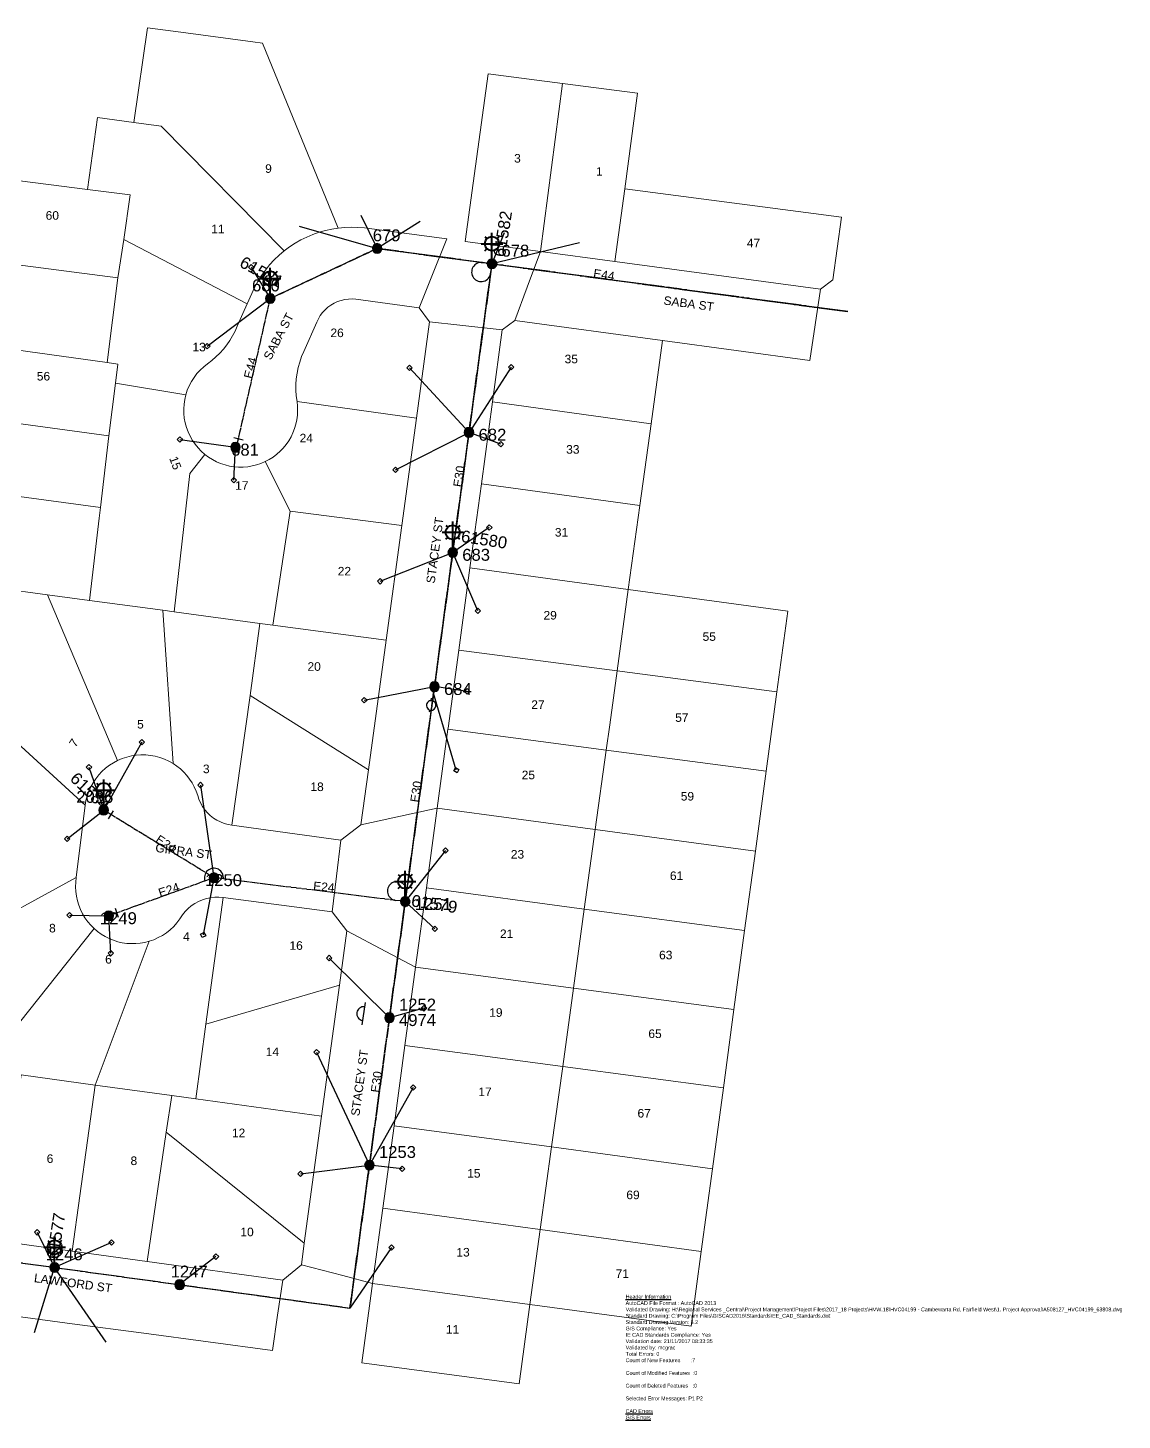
# Model space of a CAD drawing. Header units: metres. Extents: x 308227 to 308844, y 6250515 to 6251122.
# Drawn here: x 308614.7 to 308844.3, y 6250644.9 to 6250937 of the extents above; entities that cross this region are included whole.
import ezdxf
from ezdxf.enums import TextEntityAlignment as Align

# ---------------------------------------------------------------- set-up
doc = ezdxf.new("R2010")
doc.units = ezdxf.units.M
doc.linetypes.add('Cable Exist OH', pattern=[1, 1, 0])
doc.linetypes.add('DASHED', pattern=[0.75, 0.5, -0.25])
doc.layers.get('0').update_dxf_attribs({"color": 6})
doc.layers.add('Cadastre Land Parcels_SP_EXT', color=9, linetype='Continuous', lineweight=5)
doc.layers.add('Cadastre Roads_SP_EXT', color=9, linetype='Continuous', lineweight=5)
for name, color, linetype in [('Equip_SP_HV_EXT', 7, 'Continuous'), ('Equip_SP_LV_EXT', 7, 'Continuous'), ('Equip_SP_SL_EXT', 7, 'Continuous'), ('Mains_HV_EXT', 7, 'Continuous'), ('Mains_LV_EXT', 7, 'Continuous'), ('Mains_SL_EXT', 7, 'Continuous'), ('Services_SP_EXT', 7, 'Continuous'), ('SupportsOH_SP_TR_HV_LV_SL_EXT', 7, 'Continuous')]:
    doc.layers.add(name, color=color, linetype=linetype)
doc.layers.add('VALIDATION_LOG', color=1, linetype='DASHED', plot=False)
doc.layers.get('0').freeze()
doc.styles.add('iecARIAL', font='arial.ttf', dxfattribs={"height": 2})
doc.styles.add('POLE_LABEL', font='arial.ttf')
doc.styles.get("Standard").update_dxf_attribs({"font": 'arial.ttf'})

# ---------------------------------------------------------------- blocks, each defined once
blk = doc.blocks.new('LV_OH_LINKS_OPEN_EXT')
for p, q in [((-0.17, 4.97), (-0.17, 5.46)), ((-0.17, 3), (-0.17, 2.5)), ((0.17, 4.97), (0.17, 5.46)), ((0.17, 3), (0.17, 2.5))]:
    blk.add_line(p, q)
blk.add_lwpolyline([(0, 2.99, 1), (0, 4.98, 1)], format="xyb", close=True)
at = {"flags": 9}
for tag, p in [('ACTUAL_STATUS', (0, 0)), ('CONSTRUCTED_VOLTAGE', (0, -0.2)), ('OPERATING_VOLTAGE', (0, -0.6)), ('ORIENTATION', (0, -0.8)), ('OWNED_BY', (0, -1)), ('STATE', (0, -1.2)), ('SWITCH_TYPE', (0, -1.4)), ('NO_PHASES', (0, -0.4)), ('USAGE', (0, -1.6)), ('LEGEND', (0, -1.8)), ('NOTES', (0, -2))]:
    blk.add_attdef(tag, text='', height=0.2, dxfattribs=at).set_placement(p, align=Align.MIDDLE_LEFT)
at = {"flags": 1}
blk.add_attdef('Z', (0, 0), '', height=0.2, dxfattribs=at)
blk = doc.blocks.new('SL_LANTERN_EXT')
at = {"lineweight": 40}
for p, q in [((0, 1.97), (0, 6.47)), ((-2.25, 4.22), (2.25, 4.22)), ((-1.46, 5.68), (-1.06, 5.28)), ((-1.46, 2.76), (-1.06, 3.16)), ((1.46, 5.68), (1.06, 5.28)), ((1.46, 2.76), (1.06, 3.16)), ((0, 0), (0, 2.72))]:
    blk.add_line(p, q, dxfattribs=at)
blk.add_circle((0, 4.22), 1.5, dxfattribs=at)
at = {"style": 'iecARIAL', "flags": 8}
blk.add_attdef('ASSET_NUM', (1.5, 1.5), '', height=2.5, dxfattribs=at)
for tag, p, height, flags in [('OPERATING_VOLTAGE', (0.98, -1.65), 0.2, 9), ('ORIENTATION', (0.98, -1.85), 0.2, 9), ('OWNED_BY', (0.98, -2.05), 0.2, 9), ('STATE', (0.98, -2.25), 0.2, 9), ('CONSTRUCTED_VOLTAGE', (0.98, -0.65), 0.2, 9), ('CONTROL_TYPE', (0.98, -0.85), 0.2, 9), ('LANTERN_PURPOSE', (0.98, -1.05), 0.2, 9), ('LANTERN_TYPE', (0.98, -1.25), 0.2, 9), ('NO_PHASES', (0.98, -1.45), 0.2, 9), ('USAGE', (0.98, -2.45), 0.2, 9), ('CEXIST', (0.98, -2.65), 0.2, 9), ('CNEW', (0.98, -2.85), 0.2, 9), ('CNUMBER', (0.98, -3.05), 0.2, 9), ('LNUMBER', (2.18, -3.25), 2.5, 8), ('CREMOVE', (0.98, -3.25), 0.2, 9), ('CREPLACE', (0.98, -3.45), 0.2, 9), ('LKINGHEIGHT', (0.98, -3.65), 0.2, 9), ('LBRACKET', (0.98, -3.85), 0.2, 9), ('LBRACKETVOCAB', (0.98, -4.05), 0.2, 9), ('LCATEGORY', (0.98, -4.25), 0.2, 9), ('LCHARGE1', (0.98, -4.45), 0.2, 9), ('LCHARGE1PERCENT', (0.98, -4.65), 0.2, 9), ('LCHARGE2', (0.98, -4.85), 0.2, 9), ('LCHARGE2PERCENT', (0.98, -5.05), 0.2, 9), ('LCHARGE3', (0.98, -5.25), 0.2, 9), ('LCHARGE3PERCENT', (0.98, -5.45), 0.2, 9), ('LEXIST', (0.98, -5.65), 0.2, 9), ('LLAMP', (0.98, -5.85), 0.2, 9), ('LLAMPVOCAB', (0.98, -6.05), 0.2, 9), ('LMAST', (0.98, -6.25), 0.2, 9), ('LMASTVOCAB', (0.98, -6.45), 0.2, 9), ('LNEW', (0.98, -6.65), 0.2, 9), ('LANTNUMBER', (0.98, -6.85), 0.2, 9), ('LOUTREACH', (0.98, -7.25), 0.2, 9), ('LOUTREACHVOCAB', (0.98, -7.45), 0.2, 9), ('LRATECODE', (0.98, -7.65), 0.2, 9), ('LREMOVE', (0.98, -7.85), 0.2, 9), ('LREPLACE', (0.98, -8.05), 0.2, 9), ('LTYPE', (0.98, -8.25), 0.2, 9), ('LTYPEVOCAB', (0.98, -8.45), 0.2, 9), ('LEGEND', (0.98, -8.65), 0.2, 9), ('LOCATION', (0.98, -8.85), 0.2, 9), ('STREETNAME', (0.98, -9.25), 0.2, 9), ('SUBURB', (0.98, -9.45), 0.2, 1), ('NOTES', (0.98, -9.05), 0.2, 9)]:
    blk.add_attdef(tag, p, '', height=height, dxfattribs=dict(flags=flags))
blk = doc.blocks.new('CCP_EXT')
blk.add_wipeout([(0, 0.57), (0.57, 0), (0, -0.57), (-0.57, 0)])
blk.add_lwpolyline([(-0.57, 0), (0, 0.57), (0.57, 0), (0, -0.57), (-0.57, 0)])
at = {"flags": 1}
blk.add_attdef('Z', (0, 0), '', height=0.2, dxfattribs=at)
at = {"flags": 9}
for tag, p in [('CCP_TYPE', (0, 0)), ('CONSTRUCTED_VOLTAGE', (0, -0.2)), ('OPERATING_VOLTAGE', (0, -0.6)), ('ORIENTATION', (0, -0.8)), ('OWNED_BY', (0, -1)), ('STATE', (0, -1.8)), ('NO_PHASES', (0, -0.4)), ('USAGE', (0, -1.2)), ('LEGEND', (0, -1.4)), ('LIFE_SUPPORT', (0, -1.6)), ('NOTES', (0, -2))]:
    blk.add_attdef(tag, text='', height=0.2, dxfattribs=at).set_placement(p, align=Align.MIDDLE_LEFT)
blk = doc.blocks.new('POLE_EXT')
blk.add_hatch(color=256).paths.add_polyline_path([(-1, 0, 1), (1, 0, 1)])
blk.add_lwpolyline([(-1, 0, 1), (1, 0, 1)], format="xyb", close=True)
for tag, height, flags, p in [('pNumber', 2.5, 8, (-17.84, 2.07)), ('OWNED_BY', 0.2, 9, (1.35, -0.4)), ('SPECIAL_USE', 0.2, 9, (1.35, -0.8)), ('STATE', 0.2, 9, (1.35, -1)), ('cLV', 0.2, 9, (1.35, -1.4)), ('hDepth', 0.2, 9, (1.35, -1.6)), ('hDia', 0.2, 9, (1.35, -1.8)), ('cHV', 0.2, 9, (1.35, -2)), ('PARENT', 0.2, 9, (1.35, -0.6)), ('USAGE', 0.2, 9, (1.35, -1.2)), ('LBRACKET', 0.2, 9, (1.35, -2.2)), ('LExisting', 0.2, 9, (1.35, -2.4)), ('LANTNUMBER', 0.2, 9, (1.35, -2.6)), ('LOther', 0.2, 9, (1.35, -2.8)), ('LRemove', 0.2, 9, (1.35, -3)), ('cLinedev', 0.2, 9, (1.35, -3.4)), ('pExisting', 0.2, 9, (1.35, -3.8)), ('pFooting', 0.2, 9, (1.35, -4.4)), ('pNew', 0.2, 9, (1.35, -4.6)), ('pRelocate', 0.2, 9, (1.35, -5)), ('pRemove', 0.2, 9, (1.35, -5.2)), ('pReplace', 0.2, 9, (1.35, -5.4)), ('pStay', 0.2, 9, (1.35, -5.6)), ('pType', 0.2, 9, (1.35, -5.8)), ('LEGEND', 0.2, 9, (1.35, -3.2)), ('LOCATION', 0.2, 9, (1.35, -3.6)), ('PFNUMBER', 0.2, 9, (1.35, -4)), ('NEWPFNUMBER', 0.2, 9, (1.35, -4.2)), ('cspan', 0.2, 9, (1.35, -6)), ('STREETNAME', 0.2, 9, (1.35, -6.2)), ('SUBURB', 0.2, 9, (1.35, -6.4)), ('OPERATED_BY', 0.2, 9, (1.36, -7.01)), ('NOTES', 0.2, 9, (1.35, -6.6)), ('MAINTAINED_BY', 0.2, 9, (1.36, -6.81))]:
    blk.add_attdef(tag, text='', height=height, dxfattribs=dict(flags=flags)).set_placement(p, align=Align.MIDDLE_LEFT)
at = {"style": 'POLE_LABEL'}
for tag, height, flags, p in [('ASSET_NUM', 2.5, 8, (2, 2)), ('STRUCTURE_PLANT_NUMBER', 0.2, 9, (1.35, 0.03)), ('STREET_CODE', 0.2, 9, (1.35, -0.2))]:
    blk.add_attdef(tag, text='', height=height, dxfattribs=dict(at, flags=flags)).set_placement(p, align=Align.MIDDLE_LEFT)
at = {"flags": 1}
blk.add_attdef('Z', (1.35, -7.33), '', height=0.2, dxfattribs=at)
blk = doc.blocks.new('HV_USL_CLOSED_EXT')
blk.add_line((2.4, 5.5), (-2.4, 5.5))
blk.add_lwpolyline([(1.44, 5.5, 0.414214), (0, 6.94, 0.414214), (-1.44, 5.5)], format="xyb")
for tag, height, flags, p in [('ASSET_NUM', 2.5, 8, (2, 2)), ('STREET_CODE', 0.2, 9, (1.5, 0)), ('ACTUAL_STATUS', 0.2, 9, (1.5, -0.2)), ('CONSTRUCTED_VOLTAGE', 0.2, 9, (1.5, -0.4)), ('OPERATING_VOLTAGE', 0.2, 9, (1.5, -0.8)), ('ORIENTATION', 0.2, 9, (1.5, -1)), ('OWNED_BY', 0.2, 9, (1.5, -1.2)), ('OPERATED_BY', 0.2, 9, (1.5, -1.4)), ('STATE', 0.2, 9, (1.5, -1.8)), ('SWITCH_TYPE', 0.2, 9, (1.5, -2)), ('STREETNAME', 0.2, 9, (1.5, -2.8)), ('SUBURB', 0.2, 9, (1.5, -3)), ('NO_PHASES', 0.2, 9, (1.5, -0.6)), ('MAINTAINED_BY', 0.2, 9, (1.5, -1.6)), ('USAGE', 0.2, 9, (1.5, -2.2)), ('LEGEND', 0.2, 9, (1.5, -2.4)), ('LOCATION', 0.2, 9, (1.5, -2.6)), ('Z', 0.2, 1, (1.5, -3.6)), ('NOTES', 0.2, 9, (1.5, -3.2)), ('LABEL_ALIGNMENT', 0.2, 9, (1.5, -3.4))]:
    blk.add_attdef(tag, text='', height=height, dxfattribs=dict(flags=flags)).set_placement(p, align=Align.MIDDLE_LEFT)
blk = doc.blocks.new('End Shackle_EXT')
blk.add_wipeout([(0, 0.25), (1.81, 0.25), (1.82, -0.25), (0, -0.25)])
blk.add_line((1.81, -1), (1.81, 1))
at = {"flags": 1}
blk.add_attdef('Z', (0, 0), '', height=0.2, dxfattribs=at)
at = {"flags": 9}
for tag, p in [('CONNECTOR_TYPE', (0, 0)), ('CONSTRUCTED_VOLTAGE', (0, -0.2)), ('OPERATING_VOLTAGE', (0, -0.6)), ('ORIENTATION', (0, -0.8)), ('OWNED_BY', (0, -1)), ('STATE', (0, -1.2)), ('NO_PHASES', (0, -0.4)), ('USAGE', (0, -1.4)), ('NOTES', (0, -1.6))]:
    blk.add_attdef(tag, text='', height=0.2, dxfattribs=at).set_placement(p, align=Align.MIDDLE_LEFT)

msp = doc.modelspace()

# ---------------------------------------------------------------- linework, layer by layer
at = {"layer": 'Cadastre Land Parcels_SP_EXT', "linetype": 'Continuous'}
for points in [[(308646.8, 6250936.08), (308639.79, 6250937.01), (308636.91, 6250917.17), (308642.65, 6250916.38), (308668.48, 6250890.22), (308669.59, 6250891.05), (308670.75, 6250891.81), (308671.96, 6250892.5), (308673.2, 6250893.11), (308674.48, 6250893.65), (308675.78, 6250894.11), (308677.12, 6250894.49), (308678.47, 6250894.79), (308679.81, 6250895), (308663.9, 6250933.77), (308661.85, 6250934.07), (308646.8, 6250936.08)], [(308726.9, 6250925.32), (308711.27, 6250927.35), (308706.43, 6250892.2), (308722.26, 6250890.08), (308726.9, 6250925.32)], [(308739.93, 6250903.25), (308742.65, 6250923.29), (308726.9, 6250925.32), (308722.26, 6250890.08), (308737.85, 6250887.98), (308739.93, 6250903.25)], [(308636.91, 6250917.17), (308629.26, 6250918.18), (308627.18, 6250903.11), (308636.12, 6250901.96), (308634.79, 6250892.62), (308660.7, 6250879.13), (308661.67, 6250881.27), (308662.26, 6250882.56), (308662.94, 6250883.81), (308663.69, 6250885.02), (308664.52, 6250886.17), (308665.41, 6250887.28), (308666.37, 6250888.32), (308667.4, 6250889.31), (308668.48, 6250890.22), (308642.65, 6250916.38), (308636.91, 6250917.17)], [(308627.18, 6250903.11), (308590.54, 6250907.75), (308588.2, 6250890.45), (308633.58, 6250884.59), (308634.79, 6250892.62), (308636.12, 6250901.96), (308627.18, 6250903.11)], [(308785.42, 6250897.28), (308739.93, 6250903.25), (308737.85, 6250887.98), (308781.01, 6250882.2), (308783.63, 6250884.12), (308785.42, 6250897.28)], [(308660.7, 6250879.13), (308634.79, 6250892.62), (308633.58, 6250884.59), (308631.32, 6250866.83), (308633.58, 6250866.48), (308633.07, 6250862.47), (308647.82, 6250860.01), (308648.13, 6250860.98), (308648.52, 6250861.91), (308649, 6250862.81), (308649.54, 6250863.67), (308650.16, 6250864.47), (308650.85, 6250865.22), (308651.59, 6250865.91), (308652.39, 6250866.54), (308653.29, 6250867.23), (308654.14, 6250867.97), (308654.95, 6250868.76), (308655.7, 6250869.6), (308656.4, 6250870.49), (308657.04, 6250871.42), (308657.62, 6250872.39), (308658.14, 6250873.4), (308658.6, 6250874.43), (308660.7, 6250879.13)], [(308633.58, 6250884.59), (308588.2, 6250890.45), (308585.84, 6250873.07), (308631.32, 6250866.83), (308633.58, 6250884.59)], [(308696.82, 6250878.25), (308683.52, 6250880.09), (308682.73, 6250880.14), (308681.94, 6250880.12), (308681.16, 6250880.01), (308680.4, 6250879.83), (308679.65, 6250879.58), (308678.94, 6250879.25), (308678.26, 6250878.85), (308677.62, 6250878.38), (308677.03, 6250877.86), (308676.5, 6250877.27), (308676.03, 6250876.64), (308675.63, 6250875.96), (308675.29, 6250875.25), (308672.58, 6250869.14), (308672.11, 6250868.04), (308671.72, 6250866.9), (308671.4, 6250865.74), (308671.16, 6250864.57), (308671, 6250863.38), (308670.92, 6250862.18), (308670.92, 6250860.98), (308671, 6250859.79), (308671.16, 6250858.6), (308696.23, 6250855.13), (308698.99, 6250875.31), (308696.82, 6250878.25)], [(308747.88, 6250871.42), (308716.84, 6250875.6), (308714.23, 6250873.63), (308712.19, 6250858.56), (308745.46, 6250853.94), (308747.88, 6250871.42)], [(308631.32, 6250866.83), (308585.84, 6250873.07), (308583.78, 6250857.9), (308631.64, 6250851.4), (308633.07, 6250862.47), (308633.58, 6250866.48), (308631.32, 6250866.83)], [(308648.68, 6250843.49), (308651.81, 6250847.5), (308651.07, 6250848.16), (308650.38, 6250848.87), (308649.75, 6250849.64), (308649.19, 6250850.46), (308648.7, 6250851.33), (308648.28, 6250852.23), (308647.94, 6250853.16), (308647.68, 6250854.12), (308647.5, 6250855.09), (308647.4, 6250856.08), (308647.38, 6250857.07), (308647.44, 6250858.07), (308647.59, 6250859.05), (308647.82, 6250860.01), (308633.07, 6250862.47), (308631.64, 6250851.4), (308629.9, 6250836.36), (308629.64, 6250834.12), (308627.6, 6250816.89), (308642.99, 6250814.81), (308645.38, 6250814.49), (308648.68, 6250843.49)], [(308631.64, 6250851.4), (308583.78, 6250857.9), (308581.7, 6250842.9), (308629.9, 6250836.36), (308631.64, 6250851.4)], [(308696.23, 6250855.13), (308671.16, 6250858.6), (308671.26, 6250857.65), (308671.29, 6250856.7), (308671.24, 6250855.74), (308671.12, 6250854.8), (308670.93, 6250853.86), (308670.66, 6250852.95), (308670.31, 6250852.06), (308669.9, 6250851.2), (308669.42, 6250850.37), (308668.87, 6250849.59), (308668.27, 6250848.85), (308667.6, 6250848.16), (308666.89, 6250847.53), (308666.13, 6250846.96), (308665.32, 6250846.45), (308664.48, 6250846), (308669.7, 6250835.61), (308693.15, 6250832.6), (308696.23, 6250855.13)], [(308743.1, 6250836.78), (308745.46, 6250853.94), (308712.19, 6250858.56), (308709.85, 6250841.37), (308743.1, 6250836.78)], [(308664.48, 6250846), (308663.59, 6250845.62), (308662.68, 6250845.32), (308661.75, 6250845.09), (308660.8, 6250844.93), (308659.84, 6250844.85), (308658.88, 6250844.85), (308657.93, 6250844.92), (308656.98, 6250845.07), (308656.05, 6250845.3), (308655.13, 6250845.6), (308654.25, 6250845.97), (308653.4, 6250846.42), (308652.58, 6250846.93), (308651.81, 6250847.5), (308648.68, 6250843.49), (308645.38, 6250814.49), (308663.37, 6250812.07), (308666.1, 6250811.7), (308669.7, 6250835.61), (308664.48, 6250846)], [(308629.64, 6250834.12), (308629.9, 6250836.36), (308581.7, 6250842.9), (308581.45, 6250841.06), (308579.12, 6250823.4), (308608.44, 6250819.46), (308618.8, 6250818.07), (308627.6, 6250816.89), (308629.64, 6250834.12)], [(308743.1, 6250836.78), (308709.85, 6250841.37), (308707.45, 6250823.73), (308740.69, 6250819.2), (308743.1, 6250836.78)], [(308693.15, 6250832.6), (308669.7, 6250835.61), (308666.1, 6250811.7), (308689.86, 6250808.51), (308693.15, 6250832.6)], [(308740.69, 6250819.2), (308707.45, 6250823.73), (308705.1, 6250806.44), (308738.33, 6250802.07), (308740.69, 6250819.2)], [(308618.8, 6250818.07), (308608.44, 6250819.46), (308605.74, 6250800.28), (308604.81, 6250793.95), (308626.69, 6250773.89), (308626.86, 6250774.89), (308627.11, 6250775.86), (308627.45, 6250776.82), (308627.86, 6250777.74), (308628.34, 6250778.63), (308628.9, 6250779.47), (308629.53, 6250780.26), (308630.22, 6250781), (308630.97, 6250781.67), (308631.77, 6250782.29), (308632.62, 6250782.83), (308633.5, 6250783.3), (308618.8, 6250818.07)], [(308774.2, 6250814.63), (308740.69, 6250819.2), (308738.33, 6250802.07), (308771.88, 6250797.68), (308774.2, 6250814.63)], [(308642.99, 6250814.81), (308627.6, 6250816.89), (308618.8, 6250818.07), (308633.5, 6250783.3), (308634.45, 6250783.7), (308635.41, 6250784.02), (308636.39, 6250784.25), (308637.39, 6250784.41), (308638.4, 6250784.47), (308639.41, 6250784.46), (308640.42, 6250784.36), (308641.41, 6250784.18), (308642.39, 6250783.91), (308643.34, 6250783.57), (308644.26, 6250783.14), (308645.14, 6250782.65), (308642.99, 6250814.81)], [(308645.38, 6250814.49), (308642.99, 6250814.81), (308645.14, 6250782.65), (308645.93, 6250782.11), (308646.68, 6250781.51), (308647.38, 6250780.86), (308648.02, 6250780.15), (308648.61, 6250779.39), (308649.14, 6250778.59), (308649.6, 6250777.75), (308649.99, 6250776.88), (308650.31, 6250775.97), (308650.57, 6250775.17), (308650.9, 6250774.4), (308651.31, 6250773.66), (308651.79, 6250772.97), (308652.34, 6250772.33), (308652.94, 6250771.74), (308653.61, 6250771.22), (308654.32, 6250770.77), (308655.07, 6250770.39), (308655.86, 6250770.08), (308656.67, 6250769.86), (308657.5, 6250769.72), (308661.29, 6250796.95), (308663.37, 6250812.07), (308645.38, 6250814.49)], [(308689.86, 6250808.51), (308666.1, 6250811.7), (308663.37, 6250812.07), (308661.29, 6250796.95), (308686.14, 6250781.32), (308689.86, 6250808.51)], [(308738.33, 6250802.07), (308705.1, 6250806.44), (308702.88, 6250790.1), (308702.84, 6250789.85), (308736.06, 6250785.44), (308736.78, 6250790.76), (308738.33, 6250802.07)], [(308771.88, 6250797.68), (308738.33, 6250802.07), (308736.78, 6250790.76), (308736.06, 6250785.44), (308769.62, 6250781.02), (308771.88, 6250797.68)], [(308684.57, 6250769.82), (308686.14, 6250781.32), (308661.29, 6250796.95), (308657.5, 6250769.72), (308680.35, 6250766.59), (308684.57, 6250769.82)], [(308624.81, 6250758.76), (308626.69, 6250773.89), (308604.81, 6250793.95), (308603.13, 6250781.46), (308600.24, 6250761.93), (308604.14, 6250761.34), (308602.24, 6250746.45), (308624.81, 6250758.76)], [(308736.06, 6250785.44), (308702.84, 6250789.85), (308700.59, 6250773.31), (308733.75, 6250768.83), (308736.06, 6250785.44)], [(308769.62, 6250781.02), (308736.06, 6250785.44), (308733.75, 6250768.83), (308767.38, 6250764.27), (308769.62, 6250781.02)], [(308733.75, 6250768.83), (308700.59, 6250773.31), (308698.32, 6250756.56), (308731.46, 6250752.12), (308733.75, 6250768.83)], [(308767.38, 6250764.27), (308733.75, 6250768.83), (308731.46, 6250752.12), (308765.11, 6250747.62), (308767.38, 6250764.27)], [(308628.56, 6250748.01), (308627.86, 6250748.71), (308627.22, 6250749.46), (308626.64, 6250750.26), (308626.13, 6250751.11), (308625.7, 6250752), (308625.33, 6250752.91), (308625.05, 6250753.86), (308624.84, 6250754.83), (308624.71, 6250755.81), (308624.66, 6250756.79), (308624.7, 6250757.78), (308624.81, 6250758.76), (308602.24, 6250746.45), (308601.74, 6250743.13), (308600.32, 6250732.34), (308598.62, 6250719.35), (308604.99, 6250718.47), (308628.56, 6250748.01)], [(308652.02, 6250728), (308655.66, 6250754.57), (308654.78, 6250754.63), (308653.89, 6250754.61), (308653.01, 6250754.51), (308652.14, 6250754.32), (308651.3, 6250754.05), (308650.48, 6250753.7), (308649.71, 6250753.27), (308648.97, 6250752.78), (308648.29, 6250752.22), (308647.66, 6250751.59), (308647.09, 6250750.91), (308646.55, 6250750.05), (308645.94, 6250749.24), (308645.27, 6250748.49), (308644.53, 6250747.79), (308643.74, 6250747.16), (308642.89, 6250746.6), (308642.01, 6250746.12), (308641.08, 6250745.7), (308640.13, 6250745.37), (308628.78, 6250715.19), (308644.86, 6250712.99), (308649.93, 6250712.29), (308652.02, 6250728)], [(308678.54, 6250751.57), (308655.66, 6250754.57), (308652.02, 6250728), (308680.05, 6250736.14), (308681.6, 6250747.56), (308678.54, 6250751.57)], [(308731.46, 6250752.12), (308698.32, 6250756.56), (308696.05, 6250739.93), (308729.18, 6250735.52), (308731.46, 6250752.12)], [(308765.11, 6250747.62), (308731.46, 6250752.12), (308729.18, 6250735.52), (308762.85, 6250731.04), (308765.11, 6250747.62)], [(308640.13, 6250745.37), (308639.2, 6250745.13), (308638.26, 6250744.97), (308637.31, 6250744.88), (308636.36, 6250744.87), (308635.41, 6250744.93), (308634.46, 6250745.07), (308633.53, 6250745.28), (308632.62, 6250745.57), (308631.74, 6250745.92), (308630.89, 6250746.35), (308630.07, 6250746.84), (308629.29, 6250747.4), (308628.56, 6250748.01), (308604.99, 6250718.47), (308613.26, 6250717.33), (308628.78, 6250715.19), (308640.13, 6250745.37)], [(308729.18, 6250735.52), (308696.05, 6250739.93), (308693.82, 6250723.52), (308726.93, 6250719.09), (308729.18, 6250735.52)], [(308680.05, 6250736.14), (308652.02, 6250728), (308649.93, 6250712.29), (308676.31, 6250708.66), (308680.05, 6250736.14)], [(308762.85, 6250731.04), (308729.18, 6250735.52), (308726.93, 6250719.09), (308760.64, 6250714.58), (308762.85, 6250731.04)], [(308726.93, 6250719.09), (308693.82, 6250723.52), (308691.52, 6250706.66), (308724.59, 6250702.2), (308726.93, 6250719.09)], [(308760.64, 6250714.58), (308726.93, 6250719.09), (308724.59, 6250702.2), (308758.34, 6250697.65), (308760.64, 6250714.58)], [(308628.78, 6250715.19), (308613.26, 6250717.33), (308608.39, 6250682.51), (308623.99, 6250680.37), (308628.78, 6250715.19)], [(308643.72, 6250705.31), (308644.86, 6250712.99), (308628.78, 6250715.19), (308623.99, 6250680.37), (308639.7, 6250678.21), (308643.72, 6250705.31)], [(308676.31, 6250708.66), (308649.93, 6250712.29), (308644.86, 6250712.99), (308643.72, 6250705.31), (308672.69, 6250682.03), (308676.31, 6250708.66)], [(308672.08, 6250677.51), (308672.69, 6250682.03), (308643.72, 6250705.31), (308639.7, 6250678.21), (308668.18, 6250674.29), (308672.08, 6250677.51)], [(308724.59, 6250702.2), (308691.52, 6250706.66), (308689.17, 6250689.35), (308722.21, 6250684.86), (308724.59, 6250702.2)], [(308758.34, 6250697.65), (308724.59, 6250702.2), (308722.21, 6250684.86), (308755.97, 6250680.28), (308758.34, 6250697.65)], [(308722.21, 6250684.86), (308689.17, 6250689.35), (308687.02, 6250673.54), (308720.05, 6250669.13), (308722.21, 6250684.86)], [(308755.97, 6250680.28), (308722.21, 6250684.86), (308720.05, 6250669.13), (308753.87, 6250664.64), (308755.97, 6250680.28)], [(308720.05, 6250669.13), (308687.02, 6250673.54), (308684.77, 6250656.94), (308717.77, 6250652.52), (308720.05, 6250669.13)]]:
    msp.add_lwpolyline(points, close=True, dxfattribs=at)
at = {"layer": 'Mains_LV_EXT', "linetype": 'Cable Exist OH'}
for points in [[(308665.54, 6250880.22), (308687.97, 6250890.73)], [(308687.97, 6250890.73), (308712.07, 6250887.5)], [(308712.07, 6250887.5), (308707.26, 6250852.14)], [(308712.07, 6250887.5), (308749.31, 6250882.5), (308786.76, 6250877.49)], [(308707.26, 6250852.14), (308703.84, 6250826.95)], [(308703.84, 6250826.95), (308700, 6250798.78)], [(308700, 6250798.78), (308693.87, 6250753.69)], [(308693.87, 6250753.69), (308653.72, 6250758.69)], [(308693.87, 6250753.69), (308690.56, 6250729.33)], [(308690.56, 6250729.33), (308686.35, 6250698.4)], [(308686.35, 6250698.4), (308682.27, 6250668.4)], [(308588.55, 6250681.3), (308620.28, 6250676.93)], [(308620.28, 6250676.93), (308646.52, 6250673.32)], [(308646.52, 6250673.32), (308682.27, 6250668.4)]]:
    msp.add_lwpolyline(points, dxfattribs=at)
at = {"layer": 'Mains_LV_EXT', "linetype": 'Continuous'}
for points in [[(308710.08, 6250887.77, 2.41899), (308711.8, 6250885.52)], [(308655.7, 6250758.45, 1.268816), (308651.84, 6250758.01)], [(308694.11, 6250755.67, 2.421159), (308691.89, 6250753.93)]]:
    msp.add_lwpolyline(points, format="xyb", dxfattribs=at)
at = {"layer": 'Mains_SL_EXT', "linetype": 'Cable Exist OH'}
for points in [[(308712.07, 6250887.5), (308687.97, 6250890.73), (308665.54, 6250880.22)], [(308786.76, 6250877.49), (308749.31, 6250882.5), (308712.07, 6250887.5)], [(308620.28, 6250676.93), (308646.52, 6250673.32), (308682.27, 6250668.4)]]:
    msp.add_lwpolyline(points, dxfattribs=at)
at = {"layer": 'Services_SP_EXT'}
for points in [[(308684.55, 6250897.74), (308687.97, 6250890.73)], [(308671.63, 6250895.43), (308687.97, 6250890.73)], [(308697.03, 6250896.36), (308687.97, 6250890.73)], [(308714.65, 6250894.02), (308712.07, 6250887.5)], [(308730.46, 6250891.89), (308712.07, 6250887.5)], [(308616.09, 6250663.26), (308620.28, 6250676.93)], [(308631.08, 6250661.25), (308620.28, 6250676.93)]]:
    msp.add_lwpolyline(points, dxfattribs=at)

# ---------------------------------------------------------------- block references
at = {"layer": 'Equip_SP_LV_EXT', "rotation": 170.3911416435074}
msp.add_blockref('LV_OH_LINKS_OPEN_EXT', (308700, 6250798.78), dxfattribs=at)
at = {"layer": 'Equip_SP_SL_EXT'}
ref = msp.add_blockref('SL_LANTERN_EXT', (308712.07, 6250887.5), dxfattribs=at)
ref.add_attrib('ASSET_NUM', '61582', dxfattribs={"layer": '0', "height": 2.5, "rotation": 81.0729, "style": 'iecARIAL'}).set_placement((308713.57, 6250889), align=Align.MIDDLE_LEFT)
ref = msp.add_blockref('SL_LANTERN_EXT', (308665.54, 6250880.22), dxfattribs=at)
ref.add_attrib('ASSET_NUM', '61581', dxfattribs={"layer": '0', "height": 2.5, "rotation": 331.3621, "style": 'iecARIAL'}).set_placement((308667.04, 6250881.72), align=Align.BOTTOM_RIGHT)
ref = msp.add_blockref('SL_LANTERN_EXT', (308703.84, 6250826.95), dxfattribs=at)
ref.add_attrib('ASSET_NUM', '61580', dxfattribs={"layer": '0', "height": 2.5, "rotation": 351.1308, "style": 'iecARIAL'}).set_placement((308705.34, 6250828.45), align=Align.BOTTOM_LEFT)
ref = msp.add_blockref('SL_LANTERN_EXT', (308630.58, 6250772.87), dxfattribs=at)
ref.add_attrib('ASSET_NUM', '61584', dxfattribs={"layer": '0', "height": 2.5, "rotation": 316.3571, "style": 'iecARIAL'}).set_placement((308632.08, 6250774.37), align=Align.TOP_RIGHT)
ref = msp.add_blockref('SL_LANTERN_EXT', (308693.87, 6250753.69), dxfattribs=at)
ref.add_attrib('ASSET_NUM', '61579', dxfattribs={"layer": '0', "height": 2.5, "rotation": 351.2564, "style": 'iecARIAL'}).set_placement((308695.37, 6250755.19), align=Align.TOP_LEFT)
ref = msp.add_blockref('SL_LANTERN_EXT', (308620.28, 6250676.93), dxfattribs=at)
ref.add_attrib('ASSET_NUM', '61577', dxfattribs={"layer": '0', "height": 2.5, "rotation": 81.0882, "style": 'iecARIAL'}).set_placement((308621.78, 6250678.43), align=Align.BOTTOM_LEFT)
at = {"layer": 'SupportsOH_SP_TR_HV_LV_SL_EXT'}
ref = msp.add_blockref('POLE_EXT', (308687.97, 6250890.73), dxfattribs=at)
ref.add_attrib('ASSET_NUM', '679', dxfattribs={"layer": '0', "height": 2.5, "rotation": 359.947, "style": 'POLE_LABEL'}).set_placement((308689.97, 6250891.48), align=Align.BOTTOM_CENTER)
ref = msp.add_blockref('POLE_EXT', (308712.07, 6250887.5), dxfattribs=at)
ref.add_attrib('ASSET_NUM', '678', dxfattribs={"layer": '0', "height": 2.5, "rotation": 0.0979, "style": 'POLE_LABEL'}).set_placement((308714.07, 6250888.25), align=Align.BOTTOM_LEFT)
ref = msp.add_blockref('POLE_EXT', (308665.54, 6250880.22), dxfattribs=at)
ref.add_attrib('ASSET_NUM', '680', dxfattribs={"layer": '0', "height": 2.5, "rotation": 359.9796, "style": 'POLE_LABEL'}).set_placement((308667.54, 6250880.97), align=Align.BOTTOM_RIGHT)
ref = msp.add_blockref('POLE_EXT', (308703.84, 6250826.95), dxfattribs=at)
ref.add_attrib('ASSET_NUM', '683', dxfattribs={"layer": '0', "height": 2.5, "style": 'POLE_LABEL'}).set_placement((308705.84, 6250827.7), align=Align.TOP_LEFT)
ref = msp.add_blockref('POLE_EXT', (308653.72, 6250758.69), dxfattribs=at)
ref.add_attrib('ASSET_NUM', '1250', dxfattribs={"layer": '0', "height": 2.5, "rotation": 0.0193, "style": 'POLE_LABEL'}).set_placement((308655.72, 6250759.44), align=Align.TOP_CENTER)
ref = msp.add_blockref('POLE_EXT', (308693.87, 6250753.69), dxfattribs=at)
ref.add_attrib('ASSET_NUM', '1251', dxfattribs={"layer": '0', "height": 2.5, "style": 'POLE_LABEL'}).set_placement((308695.87, 6250754.44), align=Align.TOP_LEFT)
ref = msp.add_blockref('POLE_EXT', (308620.28, 6250676.93), dxfattribs=at)
ref.add_attrib('ASSET_NUM', '1246', dxfattribs={"layer": '0', "height": 2.5, "rotation": 359.9603, "style": 'POLE_LABEL'}).set_placement((308622.28, 6250677.68), align=Align.BOTTOM_CENTER)

# ---------------------------------------------------------------- texts
at = {"layer": 'Cadastre Land Parcels_SP_EXT'}
for s, p in [('3', (308716.72, 6250908.74)), ('9', (308664.47, 6250906.58)), ('1', (308733.92, 6250905.98)), ('60', (308618.4, 6250896.75)), ('11', (308653.15, 6250893.91)), ('47', (308765.57, 6250890.97)), ('26', (308678.17, 6250872.12)), ('13', (308649.21, 6250869.14)), ('35', (308727.32, 6250866.63)), ('56', (308616.54, 6250863.02)), ('24', (308671.7, 6250850.04)), ('33', (308727.65, 6250847.66)), ('17', (308658.17, 6250840.09)), ('31', (308725.27, 6250830.27)), ('22', (308679.7, 6250822.11)), ('29', (308722.89, 6250812.86)), ('55', (308756.28, 6250808.4)), ('20', (308673.35, 6250802.11)), ('27', (308720.33, 6250794.11)), ('57', (308750.53, 6250791.4)), ('3', (308651.41, 6250780.63)), ('25', (308718.31, 6250779.36)), ('18', (308673.97, 6250776.88)), ('59', (308751.7, 6250774.89)), ('23', (308716.03, 6250762.71)), ('61', (308749.42, 6250758.21)), ('8', (308619.12, 6250747.22)), ('4', (308647.23, 6250745.45)), ('16', (308669.57, 6250743.57)), ('21', (308713.75, 6250746.03)), ('6', (308630.88, 6250740.68)), ('63', (308747.15, 6250741.58)), ('19', (308711.5, 6250729.51)), ('65', (308744.9, 6250725.06)), ('14', (308664.58, 6250721.27)), ('17', (308709.22, 6250712.87)), ('67', (308742.62, 6250708.38)), ('12', (308657.5, 6250704.26)), ('6', (308618.61, 6250698.85)), ('8', (308636.21, 6250698.41)), ('15', (308706.87, 6250695.77)), ('69', (308740.28, 6250691.25)), ('10', (308659.27, 6250683.47)), ('13', (308704.61, 6250679.22)), ('71', (308738.03, 6250674.73)), ('11', (308702.4, 6250663.03))]:
    msp.add_text(s, height=1.8, dxfattribs=at).set_placement(p)
for s, rotation, p in [('15', 290.0921, (308644.3, 6250846.73)), ('5', 359.1561, (308637.58, 6250790.01)), ('7', 56.4358, (308624.68, 6250785.91))]:
    msp.add_text(s, height=1.8, rotation=rotation, dxfattribs=at).set_placement(p)
at = {"layer": 'Cadastre Roads_SP_EXT'}
for s, rotation, p in [('SABA ST', 352.3472, (308748.01, 6250878.98)), ('SABA ST', 62.4835, (308665.63, 6250867.15)), ('STACEY ST', 82.2351, (308700.04, 6250820.35)), ('GIRRA ST', 352.37, (308641.34, 6250764.14)), ('STACEY ST', 82.2568, (308684.24, 6250708.61)), ('LAWFORD ST', 352.2397, (308615.87, 6250673.87))]:
    msp.add_text(s, height=1.8, rotation=rotation, dxfattribs=at).set_placement(p)
at = {"layer": 'Mains_LV_EXT'}
for s, rotation, p in [('E44', 351.2354, (308733.24, 6250884.66)), ('E44', 76.1229, (308661.7, 6250863.29)), ('E30', 81.1748, (308705.69, 6250840.56)), ('E30', 81.5851, (308696.69, 6250774.42)), ('E24', 326.2403, (308641.3, 6250766.31)), ('E24', 18.2494, (308642.42, 6250754.6)), ('E24', 354.7856, (308674.49, 6250756.1)), ('E30', 82.2506, (308688.41, 6250713.53))]:
    msp.add_text(s, height=1.8, rotation=rotation, dxfattribs=at).set_placement(p)
at = {"layer": 'VALIDATION_LOG', "color": 1, "linetype": 'Continuous', "insert": (308740.13, 6250671.19), "char_height": 0.8, "attachment_point": 1}
msp.add_mtext('{\\L\\C2;Header Information}^J{\\C4AutoCAD File Format : AutoCAD 2013}^J{\\C4Validated Drawing: H:\\\\Regional Services _Central\\\\Project Management\\\\Project Files\\\\2017_18 Projects\\\\HVW.18\\\\HVC04199 - Cambewarra Rd, Fairfield West\\\\1. Project Approval\\\\A508127_HVC04199_63808.dwg }^J{\\C4Standard Drawing: C:\\\\Program Files\\\\GISCAD2016\\\\Standards\\\\EE_CAD_Standards.dwt }^J{\\C4Standard Drawing Version: 4.2}^J{\\C4GIS Compliance: Yes}^J{\\C4IE CAD Standards Compliance: Yes}^J{\\C4Validation date: 21/11/2017 08:33:35 }^J{\\C4Validated by: mcgrac}^J{\\C4Total Errors: 0}^J{\\C4Count of New Features       :7^M^J}^J{\\C4Count of Modified Features  :0^M^J}^J{\\C4Count of Deleted Features   :0^M^J}^J{\\C4Selected Error Messages: P1 P2 ^M^J}^J{\\L\\C2;CAD Errors}^J{\\L\\C2;GIS Errors}^J', dxfattribs=at)

# ---------------------------------------------------------------- next in the draw order: block references
at = {"layer": 'Services_SP_EXT'}
for p in [(308661.54, 6250886.81), (308652.33, 6250870.24), (308694.76, 6250865.7), (308716.08, 6250865.81), (308646.59, 6250850.64), (308713.9, 6250849.65), (308691.81, 6250844.26), (308657.87, 6250842.12), (308711.52, 6250832.17), (308688.62, 6250820.89), (308709.13, 6250814.67), (308706.84, 6250797.8), (308685.28, 6250795.94), (308638.6, 6250787.14), (308627.49, 6250781.91), (308650.89, 6250778.15), (308622.9, 6250766.88), (308702.31, 6250764.43), (308623.4, 6250750.85), (308700.06, 6250747.95), (308632.06, 6250742.88), (308677.9, 6250741.85), (308697.8, 6250731.3), (308675.27, 6250722.09), (308695.53, 6250714.66), (308671.87, 6250696.59), (308693.22, 6250697.64), (308616.62, 6250684.3), (308632.21, 6250682.16), (308690.97, 6250681.12)]:
    msp.add_blockref('CCP_EXT', p, dxfattribs=at)
for p, rotation in [((308704.59, 6250781.26), 106.4098765324859), ((308651.44, 6250746.69), 162.6686060117086), ((308654.15, 6250679.19), 90.0000000000002)]:
    msp.add_blockref('CCP_EXT', p, dxfattribs=dict(at, rotation=rotation))

# ---------------------------------------------------------------- next in the draw order: linework, layer by layer
at = {"layer": 'Cadastre Roads_SP_EXT', "linetype": 'Continuous'}
for points in [[(308691.53, 6250894.2), (308685.29, 6250895.03), (308683.93, 6250895.15), (308682.57, 6250895.18), (308681.2, 6250895.13), (308679.81, 6250895), (308678.47, 6250894.79), (308677.12, 6250894.49), (308675.78, 6250894.11), (308674.48, 6250893.65), (308673.2, 6250893.11), (308671.96, 6250892.5), (308670.75, 6250891.81), (308669.59, 6250891.05), (308668.48, 6250890.22), (308667.4, 6250889.31), (308666.37, 6250888.32), (308665.41, 6250887.28), (308664.52, 6250886.17), (308663.69, 6250885.02), (308662.94, 6250883.81), (308662.26, 6250882.56), (308661.67, 6250881.27), (308660.7, 6250879.13), (308658.6, 6250874.43), (308658.14, 6250873.4), (308657.62, 6250872.39), (308657.04, 6250871.42), (308656.4, 6250870.49), (308655.7, 6250869.6), (308654.95, 6250868.76), (308654.14, 6250867.97), (308653.29, 6250867.23), (308652.39, 6250866.54), (308651.59, 6250865.91), (308650.85, 6250865.22), (308650.16, 6250864.47), (308649.54, 6250863.67), (308649, 6250862.81), (308648.52, 6250861.91), (308648.13, 6250860.98), (308647.82, 6250860.01), (308647.59, 6250859.05), (308647.44, 6250858.06), (308647.38, 6250857.07), (308647.4, 6250856.08), (308647.5, 6250855.09), (308647.68, 6250854.12), (308647.94, 6250853.16), (308648.28, 6250852.23), (308648.7, 6250851.33), (308649.19, 6250850.46), (308649.75, 6250849.64), (308650.38, 6250848.87), (308651.07, 6250848.16), (308651.81, 6250847.5), (308652.58, 6250846.93), (308653.4, 6250846.42), (308654.25, 6250845.97), (308655.13, 6250845.6), (308656.05, 6250845.3), (308656.98, 6250845.07), (308657.93, 6250844.92), (308658.88, 6250844.85), (308659.84, 6250844.85), (308660.8, 6250844.93), (308661.75, 6250845.09), (308662.68, 6250845.32), (308663.59, 6250845.62), (308664.48, 6250846), (308665.32, 6250846.45), (308666.13, 6250846.96), (308666.89, 6250847.53), (308667.6, 6250848.16), (308668.27, 6250848.85), (308668.87, 6250849.59), (308669.42, 6250850.37), (308669.9, 6250851.2), (308670.31, 6250852.06), (308670.66, 6250852.95), (308670.93, 6250853.86), (308671.12, 6250854.8), (308671.24, 6250855.74), (308671.29, 6250856.7), (308671.26, 6250857.65), (308671.16, 6250858.6), (308671, 6250859.79), (308670.92, 6250860.98), (308670.92, 6250862.18), (308671, 6250863.38), (308671.16, 6250864.57), (308671.4, 6250865.74), (308671.72, 6250866.9), (308672.11, 6250868.04), (308672.58, 6250869.14), (308675.29, 6250875.25), (308675.63, 6250875.96), (308676.03, 6250876.64), (308676.5, 6250877.27), (308677.03, 6250877.86), (308677.62, 6250878.38), (308678.26, 6250878.85), (308678.94, 6250879.25), (308679.65, 6250879.58), (308680.4, 6250879.83), (308681.16, 6250880.01), (308681.94, 6250880.12), (308682.73, 6250880.14), (308683.52, 6250880.09), (308696.82, 6250878.25), (308699.62, 6250885.25), (308702.6, 6250892.71), (308691.53, 6250894.2)], [(308737.85, 6250887.98), (308722.26, 6250890.08), (308719.47, 6250882.63), (308716.84, 6250875.6), (308747.88, 6250871.42), (308778.82, 6250867.25), (308779.91, 6250874.69), (308781.01, 6250882.2), (308737.85, 6250887.98)], [(308714.23, 6250873.63), (308705.34, 6250874.61), (308698.99, 6250875.31), (308696.23, 6250855.13), (308693.15, 6250832.6), (308689.86, 6250808.51), (308686.14, 6250781.32), (308684.57, 6250769.82), (308691.26, 6250771.28), (308700.59, 6250773.31), (308702.84, 6250789.85), (308702.88, 6250790.1), (308705.1, 6250806.44), (308707.45, 6250823.73), (308709.85, 6250841.37), (308712.19, 6250858.56), (308714.23, 6250873.63)], [(308645.14, 6250782.65), (308644.26, 6250783.14), (308643.34, 6250783.57), (308642.39, 6250783.91), (308641.41, 6250784.18), (308640.42, 6250784.36), (308639.41, 6250784.46), (308638.4, 6250784.47), (308637.39, 6250784.41), (308636.39, 6250784.25), (308635.41, 6250784.02), (308634.45, 6250783.7), (308633.5, 6250783.3), (308632.62, 6250782.83), (308631.77, 6250782.29), (308630.97, 6250781.67), (308630.22, 6250781), (308629.53, 6250780.26), (308628.9, 6250779.47), (308628.34, 6250778.63), (308627.86, 6250777.74), (308627.45, 6250776.82), (308627.11, 6250775.86), (308626.86, 6250774.89), (308626.69, 6250773.89), (308624.81, 6250758.76), (308624.7, 6250757.78), (308624.66, 6250756.79), (308624.71, 6250755.81), (308624.84, 6250754.83), (308625.05, 6250753.86), (308625.33, 6250752.91), (308625.7, 6250752), (308626.13, 6250751.11), (308626.64, 6250750.26), (308627.22, 6250749.46), (308627.86, 6250748.71), (308628.56, 6250748.01), (308629.29, 6250747.4), (308630.07, 6250746.84), (308630.89, 6250746.35), (308631.74, 6250745.92), (308632.62, 6250745.57), (308633.53, 6250745.28), (308634.46, 6250745.07), (308635.41, 6250744.93), (308636.36, 6250744.87), (308637.31, 6250744.88), (308638.26, 6250744.97), (308639.2, 6250745.13), (308640.13, 6250745.37), (308641.08, 6250745.7), (308642.01, 6250746.12), (308642.89, 6250746.6), (308643.74, 6250747.16), (308644.53, 6250747.79), (308645.27, 6250748.49), (308645.94, 6250749.24), (308646.55, 6250750.05), (308647.09, 6250750.91), (308647.66, 6250751.59), (308648.29, 6250752.22), (308648.97, 6250752.78), (308649.71, 6250753.27), (308650.48, 6250753.7), (308651.3, 6250754.05), (308652.14, 6250754.32), (308653.01, 6250754.51), (308653.89, 6250754.61), (308654.78, 6250754.63), (308655.66, 6250754.57), (308678.54, 6250751.57), (308679.44, 6250759.05), (308680.35, 6250766.59), (308657.5, 6250769.72), (308656.67, 6250769.86), (308655.86, 6250770.08), (308655.07, 6250770.39), (308654.32, 6250770.77), (308653.61, 6250771.22), (308652.94, 6250771.74), (308652.34, 6250772.33), (308651.79, 6250772.97), (308651.31, 6250773.66), (308650.9, 6250774.4), (308650.57, 6250775.17), (308650.31, 6250775.97), (308649.99, 6250776.88), (308649.6, 6250777.75), (308649.14, 6250778.59), (308648.61, 6250779.39), (308648.02, 6250780.15), (308647.38, 6250780.86), (308646.68, 6250781.51), (308645.93, 6250782.11), (308645.14, 6250782.65)], [(308696.05, 6250739.93), (308689.82, 6250743.22), (308681.6, 6250747.56), (308680.05, 6250736.14), (308676.31, 6250708.66), (308672.69, 6250682.03), (308672.08, 6250677.51), (308680.74, 6250675.21), (308687.02, 6250673.54), (308689.17, 6250689.35), (308691.52, 6250706.66), (308693.82, 6250723.52), (308696.05, 6250739.93)], [(308592.57, 6250684.69), (308564.7, 6250688.52), (308563.5, 6250681.06), (308562.28, 6250673.48), (308593.8, 6250669.22), (308608.98, 6250667.16), (308623.98, 6250665.12), (308639.02, 6250663.12), (308665.99, 6250659.48), (308667.09, 6250666.93), (308668.18, 6250674.29), (308639.7, 6250678.21), (308623.99, 6250680.37), (308608.39, 6250682.51), (308592.57, 6250684.69)]]:
    msp.add_lwpolyline(points, close=True, dxfattribs=at)
at = {"layer": 'Mains_HV_EXT', "linetype": 'Cable Exist OH'}
for points in [[(308690.56, 6250729.33), (308712.07, 6250887.5), (308786.76, 6250877.49)], [(308682.27, 6250668.4), (308690.56, 6250729.33)], [(308556.44, 6250685.71), (308682.27, 6250668.4)]]:
    msp.add_lwpolyline(points, dxfattribs=at)
at = {"layer": 'Mains_SL_EXT', "linetype": 'Cable Exist OH'}
for points in [[(308712.07, 6250887.5), (308707.26, 6250852.14), (308703.84, 6250826.95)], [(308703.84, 6250826.95), (308700, 6250798.78), (308693.87, 6250753.69)], [(308693.87, 6250753.69), (308690.56, 6250729.33), (308686.35, 6250698.4), (308682.27, 6250668.4)], [(308556.44, 6250685.71), (308588.55, 6250681.3), (308620.28, 6250676.93)]]:
    msp.add_lwpolyline(points, dxfattribs=at)
at = {"layer": 'Services_SP_EXT'}
for points in [[(308661.54, 6250886.81), (308665.54, 6250880.22)], [(308652.33, 6250870.24), (308665.54, 6250880.22)], [(308694.76, 6250865.7), (308707.26, 6250852.14)], [(308716.08, 6250865.81), (308707.26, 6250852.14)], [(308646.59, 6250850.64), (308658.24, 6250849)], [(308691.81, 6250844.26), (308707.26, 6250852.14)], [(308713.9, 6250849.65), (308707.26, 6250852.14)], [(308657.87, 6250842.12), (308658.24, 6250849)], [(308711.52, 6250832.17), (308703.84, 6250826.95)], [(308688.62, 6250820.89), (308703.84, 6250826.95)], [(308709.13, 6250814.67), (308703.84, 6250826.95)], [(308685.28, 6250795.94), (308700.01, 6250798.79)], [(308706.84, 6250797.8), (308700.01, 6250798.79)], [(308704.59, 6250781.26), (308699.82, 6250797.45)], [(308638.6, 6250787.14), (308630.58, 6250772.87)], [(308627.49, 6250781.91), (308630.58, 6250772.87)], [(308650.89, 6250778.15), (308653.72, 6250758.69)], [(308622.9, 6250766.88), (308630.58, 6250772.87)], [(308702.31, 6250764.43), (308693.87, 6250753.69)], [(308653.72, 6250758.69), (308651.44, 6250746.69)], [(308700.06, 6250747.95), (308693.87, 6250753.69)], [(308623.4, 6250750.85), (308631.66, 6250750.7)], [(308632.06, 6250742.88), (308631.66, 6250750.7)], [(308677.9, 6250741.85), (308690.56, 6250729.33)], [(308697.8, 6250731.3), (308690.56, 6250729.33)], [(308675.27, 6250722.09), (308686.35, 6250698.4)], [(308695.53, 6250714.66), (308686.35, 6250698.4)], [(308671.87, 6250696.59), (308686.35, 6250698.4)], [(308693.22, 6250697.64), (308686.35, 6250698.4)], [(308616.62, 6250684.3), (308620.28, 6250676.93)], [(308632.21, 6250682.16), (308620.28, 6250676.93)], [(308690.97, 6250681.12), (308682.27, 6250668.4)], [(308654.15, 6250679.19), (308646.52, 6250673.32)]]:
    msp.add_lwpolyline(points, dxfattribs=at)

# ---------------------------------------------------------------- next in the draw order: block references
at = {"layer": 'Equip_SP_HV_EXT'}
ref = msp.add_blockref('HV_USL_CLOSED_EXT', (308690.56, 6250729.33), dxfattribs=dict(at, rotation=81.17165840163796))
ref.add_attrib('ASSET_NUM', '4974', dxfattribs={"layer": '0', "height": 2.5}).set_placement((308692.56, 6250730.08), align=Align.TOP_LEFT)
at = {"layer": 'SupportsOH_SP_TR_HV_LV_SL_EXT'}
ref = msp.add_blockref('POLE_EXT', (308707.26, 6250852.14), dxfattribs=at)
ref.add_attrib('ASSET_NUM', '682', dxfattribs={"layer": '0', "height": 2.5, "style": 'POLE_LABEL'}).set_placement((308709.26, 6250852.89), align=Align.TOP_LEFT)
ref = msp.add_blockref('POLE_EXT', (308700.01, 6250798.79), dxfattribs=at)
ref.add_attrib('ASSET_NUM', '684', dxfattribs={"layer": '0', "height": 2.5, "style": 'POLE_LABEL'}).set_placement((308702.01, 6250799.54), align=Align.TOP_LEFT)
ref = msp.add_blockref('POLE_EXT', (308690.56, 6250729.33), dxfattribs=at)
ref.add_attrib('ASSET_NUM', '1252', dxfattribs={"layer": '0', "height": 2.5, "style": 'POLE_LABEL'}).set_placement((308692.56, 6250730.08), align=Align.BOTTOM_LEFT)
ref = msp.add_blockref('POLE_EXT', (308686.35, 6250698.4), dxfattribs=at)
ref.add_attrib('ASSET_NUM', '1253', dxfattribs={"layer": '0', "height": 2.5, "style": 'POLE_LABEL'}).set_placement((308688.35, 6250699.15), align=Align.BOTTOM_LEFT)
ref = msp.add_blockref('POLE_EXT', (308646.52, 6250673.32), dxfattribs=at)
ref.add_attrib('ASSET_NUM', '1247', dxfattribs={"layer": '0', "height": 2.5, "rotation": 0.002, "style": 'POLE_LABEL'}).set_placement((308648.52, 6250674.07), align=Align.BOTTOM_CENTER)

# ---------------------------------------------------------------- next in the draw order: block references
at = {"layer": 'Mains_LV_EXT'}
for p, rotation in [((308658.45, 6250848.98), 76.12292710774017), ((308630.58, 6250772.87), 327.3648696634389), ((308631.66, 6250750.7), 18.80226485612671)]:
    msp.add_blockref('End Shackle_EXT', p, dxfattribs=dict(at, rotation=rotation))

# ---------------------------------------------------------------- next in the draw order: linework, layer by layer
at = {"layer": 'Mains_LV_EXT', "linetype": 'Cable Exist OH'}
for points in [[(308658.45, 6250848.98), (308665.54, 6250880.22)], [(308653.72, 6250758.69), (308630.58, 6250772.87)], [(308653.72, 6250758.69), (308631.66, 6250750.7)]]:
    msp.add_lwpolyline(points, dxfattribs=at)
at = {"layer": 'Mains_SL_EXT', "linetype": 'Cable Exist OH'}
msp.add_lwpolyline([(308693.87, 6250753.69), (308653.72, 6250758.69), (308630.58, 6250772.87)], dxfattribs=at)

# ---------------------------------------------------------------- next in the draw order: block references
at = {"layer": 'SupportsOH_SP_TR_HV_LV_SL_EXT'}
ref = msp.add_blockref('POLE_EXT', (308658.24, 6250849), dxfattribs=at)
ref.add_attrib('ASSET_NUM', '681', dxfattribs={"layer": '0', "height": 2.5, "rotation": 0.0581, "style": 'POLE_LABEL'}).set_placement((308660.24, 6250849.75), align=Align.TOP_CENTER)
ref = msp.add_blockref('POLE_EXT', (308630.58, 6250772.87), dxfattribs=at)
ref.add_attrib('ASSET_NUM', '2096', dxfattribs={"layer": '0', "height": 2.5, "rotation": 359.5494, "style": 'POLE_LABEL'}).set_placement((308632.58, 6250773.62), align=Align.BOTTOM_RIGHT)
ref = msp.add_blockref('POLE_EXT', (308631.66, 6250750.7), dxfattribs=at)
ref.add_attrib('ASSET_NUM', '1249', dxfattribs={"layer": '0', "height": 2.5, "rotation": 0.0122, "style": 'POLE_LABEL'}).set_placement((308633.66, 6250751.45), align=Align.TOP_CENTER)

doc.saveas('drawing.dxf')
